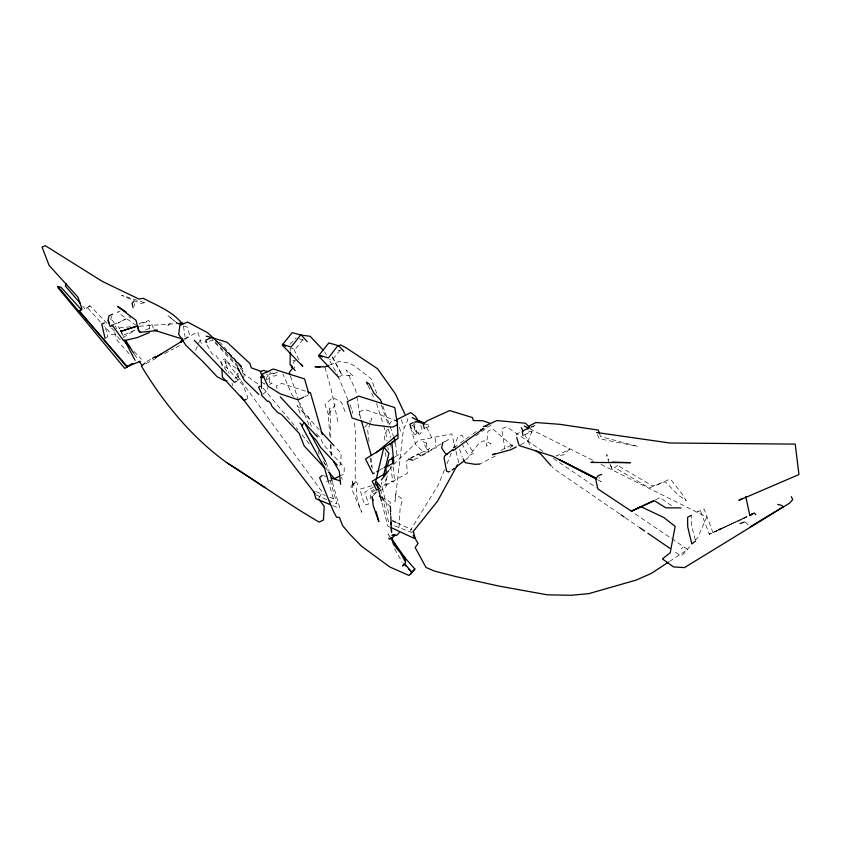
<?xml version="1.0" encoding="UTF-8"?>
<svg xmlns="http://www.w3.org/2000/svg" width="841" height="841" viewBox="0 0 841 841"><rect width="100%" height="100%" fill="white"/><g stroke="black" fill="none" stroke-linecap="round" stroke-linejoin="round"><path stroke-width="0.63" stroke-dasharray="4.21 3.15" d="M399.012 527.423L400.106 508.437L402.471 499.344L395.575 493.993L394.997 501.583L403.386 429.888L407.738 420.08L406.066 416.558M387.207 475.817L385.62 484.563L383.969 485.373L386.019 478.939L387.123 483.459L385.325 488.137L378.471 491.333M266.208 379.922L266.744 377.094L269.625 375.727L269.088 378.555L267.165 379.47M381.362 484.5L381.972 482.009M247.422 398.928L247.79 397.457L243.322 385.62L226.429 367.412L224.978 366.76L222.897 367.717M370.261 423.265L367.675 430.182L369.346 444.153M370.692 422.108L371.68 418.345L369.42 421.341M444.458 469.898L438.508 484.479L410.555 530.187L411.964 533.183M446.928 463.822L451.396 452.879M453.373 448.022L457.84 437.078L461.877 435.049L464.695 439.307M110.539 319.317L111.842 316.227M195.638 350.319L199.58 340.952L203.606 339.112M387.333 429.215L384.505 435.943L384.936 442.377M319.149 497.872L322.145 491.953L225.02 358.834L221.477 360.453L222.192 366.623M243.543 378.082L244.647 372.92L211.995 338.345M265.073 383.086L264.495 384.19L261.856 382.024M269.278 382.813L269.866 377.956L266.723 374.056M516.059 435.26L516.921 433.809L520.8 431.875M335.233 404.605L328.358 414.613L329.945 437.961M415.79 434.482L416.631 433.304L416.421 430.876L415.244 428.132L413.551 426.114L411.985 425.599L415.107 424.095L414.277 425.283L414.476 427.712L417.336 432.463L418.902 432.978L415.79 434.482L414.224 433.967L411.754 430.129M340.216 350.024L332.121 360.169L329.619 359.443M388.952 424.831L391.748 421.099L395.627 420.742M364.878 427.333L368.663 422.34M302.96 339.386L295.244 349.341L290.303 347.848M389.457 469.635L392.694 465.494M510.056 448.095L513.294 444.174L499.386 451.102M237.309 380.931L238.991 378.902L240.6 379.407M689.683 546.734L682.976 554.387L680.695 555.764L673.126 550.571M695.339 540.279L697.767 537.515L706.745 517.11L599.654 463.696M290.071 344.295L296.19 337.767M681.263 549.015L682.934 547.323M393.63 464.579L418.492 440.369L451.754 433.861L455.696 450.082M372.962 495.654L377.588 491.186M339.554 376.873L341.94 374.928L353.167 375.948L346.25 369.924L355.764 390.361L356.616 395.386M123.112 337.63L135.264 329.977L122.975 335.37L120.168 329.84M394.156 443.196L395.375 442.261M465.704 459.712L468.006 457.946L468.521 455.748L462.592 444.9M453.835 447.832L458.681 444.311M460.679 442.86L464.8 439.854M465.84 439.107L472.022 434.608M473.052 433.861L476.153 431.612M475.691 435.953L491.68 424.442M295.675 360.621L293.614 362.05L294.718 368.158M105.924 337.903L107.616 336.789L104.999 325.383M669.478 561.452L687.665 549.478L633.946 513.063M375.412 490.145L370.366 493.404L371.049 501.026M373.604 486.876L364.742 492.384L368.652 504.053L364.616 505.031L359.78 489.252L371.68 485.73M185.115 339.217L193.819 333.856L197.908 332.321L202.303 346.45M440.968 443.932L426.986 452.311L422.56 451.175L415.622 444.553L411.606 430.298M262.96 394.124L268.058 390.161L267.322 387.648M395.207 456.695L400.495 453.593M380.048 469.835L383.265 467.943M409.535 459.207L406.256 461.11L407.538 473.178L382.445 487.118M410.618 458.576L414.991 456.043M445.204 441.472L448.379 439.654L442.839 442.429M146.912 361.441L151.391 358.886M146.176 363.575L155.974 358.287M164.689 353.588L173.74 348.71M175.822 347.585L179.995 345.336M495.265 456.053L479.759 464.074M412.258 532.71L393.714 525.467M535.023 425.462L529.641 428.206M520.674 444.679L528.232 440.8L532.195 430.75L529.168 427.196M425.357 428.101L430.445 425.599L425.546 424.19M410.597 457.851L413.877 456.179M420.206 453.162L429.877 448.411M421.688 455.086L436.521 447.559L435.239 444.973L435.417 438.939L431.601 437.53L425.588 425.283M413.982 459.722L418.376 457.493M89.829 306.303L86.549 307.943L85.94 309.93L82.649 306.103M524.963 434.713L530.776 431.727L532.143 432.053L527.244 430.56M421.677 455.885L428.395 452.185L428.037 449.304M339.322 476.248L344.053 473.956L344.253 467.281L323.449 444.689L320.505 438.066L316.174 433.367M339.428 465.294L340.815 464.621L341.12 453.341L335.002 446.729M413.804 422.298L415.748 421.362M717.73 530.45L709.31 534.193L700.458 510.939L697.252 511.959L704.075 508.931L713 532.7L717.657 530.503M722.451 528.211L735.455 522.019L722.419 528.148M742.55 518.645L748.458 515.838M238.381 373.299L236.742 374.077L239.748 375.98M722.314 528.306L736.295 521.693L722.177 528.18M742.119 518.95L747.943 516.195L742.067 518.908M377.325 491.869L372.752 494.003L371.648 490.566L373.888 489.62M655.581 499.743L660.132 497.63L670.697 505.126L673.767 505.704M717.499 530.366L709.31 534.193L717.657 530.345M304.715 396.679L309.089 394.65M234.839 378.313L240.158 375.864M742.698 518.802L748.658 516.059M277.677 372.016L274.786 373.33L269.719 372.037M209.42 341.225L212.289 339.964L237.719 367.033M145.556 330.019L150.76 327.748L149.488 328.631L149.214 325.194L146.418 321.945L139.333 324.09M120.137 310.96L117.341 312.158L135.779 325.162M329.798 364.994L338.986 361.43L348.941 362.997L354.755 366.077L371.091 378.723L376.694 393.168M530.503 427.175L533.888 425.893M269.32 384.379L272.095 383.349L269.236 382.161M113.22 324.489L116.794 323.207L119.601 328.736M139.322 323.459L148.836 320.579L151.632 323.827L153.693 329.115M183.927 338.46L186.04 338.061L189.667 335.359L187.406 327.191L183.843 326.108M326.424 481.346L330.219 480.705M130.712 326.834L121.167 327.506L119.054 328.389L120.81 331.543M139.427 326.213L177.041 323.554M416.558 422.497L414.708 422.624L413.604 424.19L413.877 427.365L415.412 430.949L417.63 433.588L419.68 434.261L421.972 431.496L421.804 427.449L420.101 424.61M292.878 360.726L294.739 360.652M337.998 350.087L340.353 350.592M323.343 475.712L326.771 476.584M305.451 391.118L281.756 383.412L276.258 385.977L277.414 389.688M299.259 338.744L303.78 340.342M397.93 421.236L364.731 409.367L358.97 412.153L361.062 419.533M315.932 491.649L325.257 495.391M329.914 497.273L334.571 499.144L333.646 499.596L327.927 479.896M332.773 505.609L338.797 508.059L339.722 507.607L332.458 482.45M316.006 494.823L327.359 499.964M328.495 500.479L336.989 503.812L329.441 477.94M397.131 522.892L411.964 529.735M390.056 527.107L387.785 526.045L381.425 500.879M529.63 428.763L592.653 460.195M381.604 497.325L390.087 501.93L390.266 505.231M597.983 479.917L601.189 481.672L598.981 477.457M542.802 451.281L506.608 426.755L501.656 428.784L504.915 448.905M553.441 458.492L596.374 487.601M619.838 513.998L553.588 468.532L551.885 466.618M625.231 517.699L638.172 526.582M226.692 361.514L236.1 368.284M242.366 372.794L259.091 384.831M179.617 324.826L167.99 315.732L177.43 323.301M128.768 316.542L130.733 318.119M512.947 446.361L492.668 428.826L487.959 431.265L486.329 446.098L490.997 443.659L483.838 440.789L479.16 443.154L469.509 455.317L473.84 453.152L465.399 440.379M382.308 498.766L390.056 506.398M215.811 340.384L217.693 342.213L216.263 341.015L220.731 343.044L242.46 368.726L242.481 372.258M111.569 319.748L113.514 321.672L116.636 328.778M107.059 323.386L90.05 305.661L86.833 307.007L100.741 322.366M111.527 328.053L116.005 332.721M134.118 351.601L141.393 359.181M120.274 339.732L115.007 334.119L112.042 334.855L104.221 326.213M293.604 396.542L291.88 394.681L282.986 374.161M297.903 401.178L300.479 403.964L308.752 424.631M745.252 521.777L748.416 525.215M319.275 429.719L297.104 405.53L301.215 415.801M129.115 353.704L117.225 340.573L114.323 331.123M263.054 388.079L297.987 429.688M302.098 434.713L309.362 443.922M323.07 461.32L325.488 464.39L327.286 470.55M390.235 537.189L387.995 534.024L390.14 537.294M134.339 354.177L137.808 359.254M226.692 371.102L215.538 354.713L212.205 354.103L204.836 341.246M394.65 548.868L402.219 562.387M324.531 351.811L326.319 354.881M298.965 359.853L293.004 347.417M121.398 332.594L124.552 338.219M329.914 361.041L337.42 374.666M326.14 462.571L329.188 471.128M332.29 357.12L341.94 374.928L332.426 357.026M524.658 434.355L531.27 447.717M367.98 385.441L371.133 392.001M371.659 393.094L374.392 398.939M376.579 403.606L383.328 424.526M597.488 434.597L599.244 438.771L637.709 446.403L600.558 436.542L599.801 434.387M609.483 463.076L606.445 455.885L606.739 454.14L608.8 459.901M609.988 464.274L612.511 470.277L610.45 464.516M337.924 375.864L347.964 399.885M349.94 404.731L351.885 409.588M381.362 405.194L388.752 425.851M352.179 481.084L354.355 486.834L352.179 481.084L352.442 487.36L352.736 484.09L350.865 486.876L361.662 512.232C358.234 503.139 354.45 493.246 357.593 483.659L355.102 481.241L353.735 484.595L355.186 482.114L355.449 430.939L354.103 420.815M345.02 411.648L341.625 402.555L332.889 397.509L325.004 404.458L328.358 414.613L329.966 407.917L330.86 439.181M401.273 419.733L403.995 427.291M382.792 406.014L389.709 425.42M390.14 426.639L393.493 436.3M459.585 449.031L462.203 456.81M290.439 376.022L302.098 411.48L308.573 416.758L311.759 427.995M226.261 364.7L228.962 373.32M232.042 383.17L232.82 385.63M388.3 429.089L390.907 437.478M324.605 462.907L325.33 465.315M383.696 425.767L385.882 433.231L386.976 440.905M318.119 450.482L319.181 454.224M695.265 539.848L691.355 524.805L691.239 515.291M399.475 427.217L400.705 432.011M382.277 487.885L389.005 514.639M324.973 367.412L331.312 390.077L337.945 422.119M380.5 489.399L388.91 523.459M456.001 451.333L458.734 462.571M369.998 457.935L371.785 466.944M341.709 477.131L342.15 479.412M352.379 410.797L352.821 413.299M356.826 396.647L360.411 417.998M134.297 303.675L134.697 306.05M183.475 326.192L185.041 336.768M387.89 447.307L388.258 449.872M390.645 466.513L392.663 480.6L391.275 481.63L393.231 481.946L394.65 480.61L392.947 465.073M371.028 458.114L372.237 468.269M390.55 443.081L391.118 448.253M395.617 442.976L396.836 455.401M385.63 452.668L385.893 456.526M330.387 444.458L331.102 454.834M390.708 513.147L390.844 515.459M331.007 444.395L331.343 456.116M290.156 348.216L290.219 350.823M390.382 512.768L390.424 515.344M170.376 323.091L167.906 325.404L170.376 323.091M569.63 449.126L563.491 454.886L556.469 455.959L569.63 449.126M617.662 465.42L614.582 467.512L649.252 487.98L664.012 482.019L665.988 482.356L678.519 495.381L686.256 500.605L681.82 493.614L670.971 479.696L669.226 479.486L657.462 484.574L652.448 485.898L617.662 465.42M125.593 319.002L118.192 322.976L125.593 319.002M272.095 372.994L269.215 374.298L274.187 376.179L277.067 374.876L272.095 372.994M144.578 302.728L140.72 303.433L121.672 295.317L144.578 302.728M426.713 443.196L423.065 441.714L426.755 449.136L426.713 443.196M241.062 365.593L214.077 338.807L241.493 366.55L216.263 341.015L242.46 368.726L241.062 365.593"/><path stroke-width="1.26" d="M442.839 442.429L441.641 447.896L445.015 452.994L446.886 454.476M383.485 475.775L388.931 453.331L384.526 448.011L383.549 448.484L375.16 483.848L379.491 488.716M79.811 310.686L78.602 311.117L81.966 309.089L78.003 297.167L49.072 265.388L42.05 247.065L45.351 245.709L102.434 281.462L139.038 299.102L143.18 298.271C156.636 305.346 171.417 310.918 181.414 322.629M181.908 338.156L180.868 342.056L183.033 340.815L180.815 342.161M527.843 429.12L529.052 426.03L535.927 422.529L559.906 424.327L598.298 430.098L599.423 433.315M260.5 377.399L261.067 376.295L262.297 376.694M457.483 464.831L437.625 501.057L413.078 531.691M66.576 283.627L65.346 285.993L80.179 303.223M399.202 532.626L396.637 535.475L391.885 535.318L394.629 534.876L392.642 537.746L389.194 539.291L388.826 538.051M300.121 335.664L291.175 346.955L282.629 344.474L285.614 346.156M337.493 346.103L328.442 357.961L319.075 355.165L318.581 356.037L338.765 377.514M381.372 479.99L388.647 470.676M393.956 542.456L404.637 557.152L405.467 560.463L403.932 556.647L414.876 569.042L409.041 575.465L389.782 566.981L361.577 546.23L349.457 533.856L342.644 525.646L339.354 517.352L336.568 517.247L333.131 510.687L319.622 477.635L322.208 475.428M410.713 573.783L414.876 569.042M133.908 301.309L132.016 303.107L133.088 307.711M145.094 362.997L141.456 366.108C163.816 403.323 191.864 437.583 227.301 463.055C258.25 482.177 287.748 504.001 319.212 522.103L323.47 519.948L324.205 506.356L318.644 498.986M376.158 452.763L397.761 434.503M662.634 558.729L670.235 552.726L675.165 526.413L663.843 517.509L640.789 506.639L631.423 511.212L597.835 488.905L595.649 478.76L598.34 475.67L601.672 474.366M452.868 449.567L444.647 455.99L444.09 457.988L446.529 471.097L448.652 471.959L449.84 471.349M452.09 469.951L454.182 468.374M456.274 466.808L464.653 460.5M695.591 541.099L691.796 543.948L687.707 526.834L687.581 517.32L691.239 515.291M453.089 450.66L483.796 428.363L480.39 430.119M668.406 562.156L651.291 573.436L636.048 580.132L588.805 593.641L571.144 595.291L547.26 594.818L498.881 586.061L455.896 576.6L434.208 571.018L425.998 567.433L415.128 547.48L418.082 543.444L413.194 535.233M81.682 310.035L61.046 287.296L57.871 286.434L58.166 287.937L124.762 368.411L132.762 363.596L126.434 366.865L140.342 361.273M395.375 440.484L365.478 458.986L372.931 473.756L374.34 473.041M184.021 339.89L155.27 357.604L161.935 353.567M338.639 346.019L340.563 344.852L346.124 347.806L377.577 368.747L395.27 393.704L404.952 414.214M749.993 526.939L783.139 506.818L782.035 505.525L777.715 504.379M260.153 386.187L258.555 387.144L261.646 393.514L261.688 395.333L267.48 401.441L268.531 401.083L270.791 403.407L271.874 406.224L277.688 412.479L281.598 414.55L299.175 433.378L304.19 445.94L324.994 468.321M394.145 457.315L388.857 460.426L387.554 465.43L384.337 467.312M376.831 471.717L378.976 470.466M152.505 358.245L155.858 356.332M742.319 498.398L738.892 500.353L798.95 474.555L795.229 444.111L669.699 442.997L596.605 432.505M494.865 453.53L492.616 454.739L510.908 449.683L516.332 446.897M392.715 535.885L394.629 534.876M378.576 489.084L376.642 490.072L372.174 481.21L386.145 473.094L385.945 467.365L393.84 462.697L391.811 442.282L398.056 438.445L397.152 419.501L410.765 412.605L415.338 416.095L418.187 420.637L424.495 423.055M528.484 428.058L522.229 431.233L523.018 435.691M339.322 476.248L334.602 478.655L328.484 472.085M412.836 422.76L409.924 424.232L411.27 429.078M485.699 425.704L496.978 420.553L525.572 423.275L529.168 427.196M303.622 397.183L298.166 399.822L280.179 393.777L267.922 386.124L262.266 374.119L273.304 369.01L304.61 378.944L308.742 393.42M416.852 454.865L418.65 453.993L420.574 455.664M264.127 376.663L261.257 378.03L261.509 388.29M749.636 515.27L754.366 513.021L755.796 514.65M236.321 381.394L234.366 382.319L194.229 340.258M750.277 515.091L752.6 513.998L750.267 515.081M246.35 399.433L244.542 400.148L243.228 399.591L222.371 377.041L221.845 369.125M653.31 500.805L631.423 511.212L654.361 500.7L665.851 507.827L681.063 507.911M718.666 529.819L721.01 528.726M718.845 529.788L721.231 528.695M736.737 521.546L741.499 519.349M112.852 325.309L110.129 326.508L108.079 320.41L108.973 315.806L112.715 314.166M104.421 322.849L101.74 324.016L105.083 338.46M149.309 332.584L137.199 337.619L123.595 340.742L112.021 324.91M328.736 365.457L325.53 366.855L315.112 366.75L320.043 367.086M180.458 324.227L183.023 323.133L178.292 323.47M393.462 536.043L395.428 535.233M740.027 523.544L744.19 522.135M388.815 444.605L390.949 444.037M155.942 330.692L140.342 332.342L138.502 330.902L136.032 320.316L117.614 306.418L126.203 312.022M593.262 462.024L590.95 462.445L630.571 462.666L612.259 462.108M479.759 464.074L474.986 464.316L465.336 462.708L463.128 458.881M483.375 426.366L487.034 426.187M157.288 330.082L154.25 330.208L181.814 338.86M226.954 380.679L224.41 380.574L217.104 376.715L203.154 361.872L185.903 345.357L178.713 334.424L179.848 325.414L187.501 322.029L207.538 332.679L214.865 339.47M301.099 335.096L310.098 336.274L323.081 350.035M268.447 371.711L263.38 370.418L260.363 371.817L262.907 377.546M206.203 336.148L211.112 337.42M415.748 421.362L424.316 423.832M408.411 458.965L412.889 460.279M331.449 478.087L339.627 480.726M307.943 391.927L310.445 392.736L322.397 434.629M489.777 423.212L482.639 420.731L473.241 420.542L472.463 417.567L449.662 410.566L427.354 420.71L423.097 423.864L424.348 428.616M261.477 371.543L251.301 367.864L249.977 363.606L227.102 342.287L211.575 337.525L205.803 340.111L206.571 342.539M330.366 504.632L315.911 498.745L313.851 491.628M392.568 520.789L395.985 522.366M391.202 527.643L414.003 538.282L414.97 537.788L413.415 531.512M524.248 426.082L528.547 428.227M379.375 496.201L381.604 497.325M412.237 417.578L424.61 423.885M596.847 479.328L559.149 459.67L595.207 477.825L552.495 456.19L519.107 445.541L516.731 437.551M322.292 357.026L319.075 355.165L328.81 342.928L338.755 345.767L343.885 351.338M227.301 463.055L265.104 487.675M535.423 450.482L540.626 453.93L551.034 465.662M620.91 514.745L624.148 516.963M639.244 527.318L644.637 531.018M647.875 533.236L669.951 548.395M662.95 559.297L673.504 566.918L684.5 567.601L789.447 503.254L792.716 499.638L791.349 496.684M258.902 394.44L244.3 380.321L237.572 367.769L239.433 370.997M403.995 564.195L405.761 566.014M408.432 568.737L411.985 572.364L404.563 563.68L405.635 562.303L400.348 552.737L393.556 544.39L391.202 537.956M125.025 342.119L130.481 347.806M300.027 423.16L302.602 425.893M309.488 433.168L316.374 440.442L320.568 447.349L337.167 465.062M280.221 396.815L317.572 436.963M321.02 431.612L334.129 445.783M307.175 341.53L301.456 335.202L292.195 332.615L282.208 344.999L302.728 366.403L301.477 364.216M127.559 366.907L78.749 310.508L126.013 366.045M295.159 370.608L290.092 364.658L290.25 352.127M380.984 487.086L376.663 482.009L381.425 500.879M57.871 286.434L78.602 311.117M240.736 396.048L315.207 493.793M391.338 537.483L398.003 549.31L395.859 546.04M138.628 329.84L140.342 332.342M133.656 353.178L125.803 340.479M139.249 361.357L142.129 365.562M333.562 461.562L339.312 471.37L340.616 484.342M325.53 461.436L304.589 422.897L303.654 423.338L301.656 425.788L324.353 467.575L327.927 479.896M124.31 339.89L135.054 360.274M521.336 427.649L522.997 431.012M367.454 384.348L366.403 382.171L369.325 384.074L373.751 392.968L380.626 399.948L381.93 403.585M108.258 320.379L109.193 323.06M290.061 374.802L289.283 372.384L292.216 368.789L291.606 365.11M393.872 437.488L394.997 441.073M225.115 361.01L225.882 363.47M329.556 472.379L332.1 481.189M361.409 420.763L371.186 455.212M373.11 500.427L372.1 496.674L373.288 505.893L378.86 521.672L376.158 511.675M745.757 496.516L749.846 515.512M397.33 423.843L397.52 424.758L393.062 426.955L390.792 427.06L372.258 424.726L352.032 417.935L347.207 401.683L358.781 396.132L394.797 407.559L396.931 421.288M138.029 326.224L138.429 328.631M392.106 457.315L392.81 463.78M390.939 522.345L391.57 532.227L391.286 527.696M390.645 512.001L390.319 506.335M390.886 516.605L391.107 524.689M404.563 563.68L402.723 565.846L404.563 563.68M136.347 326.361L121.167 331.249L136.347 326.361"/></g></svg>
